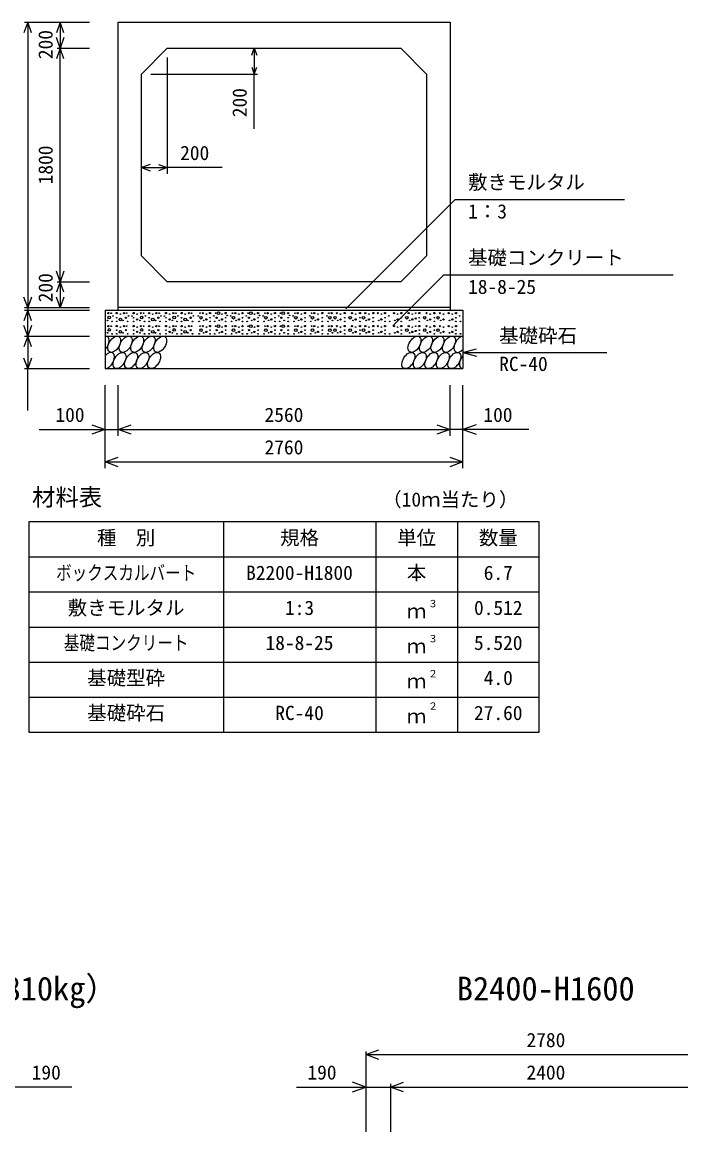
# Model space of a CAD drawing. Units: millimetres, scale not verified. Extents: x -100800 to 100800, y -35640 to 35640.
# Drawn here: x 59980 to 65059, y 17928 to 26480 of the extents above; entities that cross this region are included whole.
import ezdxf
from ezdxf.enums import TextEntityAlignment as Align

# ---------------------------------------------------------------- set-up
doc = ezdxf.new("R2010")
doc.units = ezdxf.units.MM
doc.header["$LTSCALE"] = 120
for name, color, linetype, lineweight in [('0-0_DIM', 7, 'Continuous', 25), ('0-2_HATCH', 6, 'Continuous', 25), ('0-3_HYO', 3, 'Continuous', 25), ('0-4_HYO2', 4, 'Continuous', 25), ('0-5_OUTLINE', 3, 'Continuous', 25), ('0-7_TXT', 7, 'Continuous', 25)]:
    doc.layers.add(name, color=color, linetype=linetype, lineweight=lineweight)
doc.styles.add('ＭＳ ゴシック', font='')
doc.styles.get('ＭＳ ゴシック').set_extended_font_data('MS Gothic')

msp = doc.modelspace()

# ---------------------------------------------------------------- linework, layer by layer
at = {"layer": '0-0_DIM'}
for p, q in [((59999, 26480.3), (60499.1, 26480.3)), ((60023, 26480.3), (60023, 24280.3)), ((60273, 26480.3), (60273, 26280.3)), ((60249, 26280.3), (60499.1, 26280.3)), ((60273, 24480.3), (60273, 26280.3)), ((61769.5, 26280.3), (61769.5, 26080.3)), ((61099.1, 26208.3), (61099.1, 25311.7)), ((60971.1, 26080.3), (61793.5, 26080.3)), ((61769.5, 25659.5), (61769.5, 26080.3)), ((60899.1, 25359.7), (61099.1, 25359.7)), ((61523.2, 25359.7), (61099.1, 25359.7)), ((63319, 25114.2), (62474.9, 24270.2)), ((63319, 25114.2), (64624.7, 25114.2)), ((60249, 24480.3), (60499.1, 24480.3)), ((60273, 24480.3), (60273, 24280.3)), ((63231.3, 24533.1), (62838.5, 24140.3)), ((63231.3, 24533.1), (65000.3, 24533.1)), ((59999, 24280.3), (60499.1, 24280.3)), ((59999, 24260.3), (60499.1, 24260.3)), ((60023, 24280.3), (60023, 24260.3)), ((60023, 24060.3), (60023, 24260.3)), ((59999, 24060.3), (60499.1, 24060.3)), ((60023, 24060.3), (60023, 23810.3)), ((63379.1, 23935.3), (63483.4, 23963.3)), ((63379.1, 23935.3), (64488, 23935.3)), ((63379.1, 23935.3), (63483.4, 23907.3)), ((59999, 23810.3), (60499.1, 23810.3)), ((60023, 23488.2), (60023, 23810.3)), ((60619.1, 23043.1), (60619.1, 23682.7)), ((60719.1, 23293.1), (60719.1, 23682.7)), ((63279.1, 23293.1), (63279.1, 23682.7)), ((63379.1, 23043.1), (63379.1, 23682.7)), ((60111.1, 23341.1), (60619.1, 23341.1)), ((60619.1, 23341.1), (60719.1, 23341.1)), ((60719.1, 23341.1), (63279.1, 23341.1)), ((60619.1, 23091.1), (63379.1, 23091.1)), ((62629.1, 18546.6), (62629.1, 17928)), ((62629.1, 18522.6), (65409.1, 18522.6)), ((60361.8, 18272.6), (59829.1, 18272.6)), ((62096.4, 18272.6), (62629.1, 18272.6)), ((62819.1, 18296.6), (62819.1, 17928))]:
    msp.add_line(p, q, dxfattribs=at)
for points in [[(60052.6, 26399.1), (60023, 26480.3), (59993.5, 26399.1)], [(60302.6, 26399.1), (60273, 26480.3), (60243.5, 26399.1)], [(60302.6, 26361.5), (60273, 26280.3), (60243.5, 26361.5)], [(60302.6, 26199.1), (60273, 26280.3), (60243.5, 26199.1)], [(61749.8, 26226.2), (61769.5, 26280.3), (61789.2, 26226.2)], [(61749.8, 26134.4), (61769.5, 26080.3), (61789.2, 26134.4)], [(60966.8, 25384.3), (60899.1, 25359.7), (60966.8, 25335)], [(61031.4, 25384.3), (61099.1, 25359.7), (61031.4, 25335)], [(60302.6, 24561.5), (60273, 24480.3), (60243.5, 24561.5)], [(60302.6, 24399.1), (60273, 24480.3), (60243.5, 24399.1)], [(60052.6, 24361.5), (60023, 24280.3), (59993.5, 24361.5)], [(60302.6, 24361.5), (60273, 24280.3), (60243.5, 24361.5)], [(60052.6, 24179.1), (60023, 24260.3), (59993.5, 24179.1)], [(60052.6, 24141.5), (60023, 24060.3), (59993.5, 24141.5)], [(60052.6, 23979.1), (60023, 24060.3), (59993.5, 23979.1)], [(60052.6, 23891.5), (60023, 23810.3), (59993.5, 23891.5)], [(60517.6, 23378), (60619.1, 23341.1), (60517.6, 23304.1)], [(60820.6, 23304.1), (60719.1, 23341.1), (60820.6, 23378)], [(63177.6, 23378), (63279.1, 23341.1), (63177.6, 23304.1)], [(63480.6, 23378), (63379.1, 23341.1), (63480.6, 23304.1)], [(63887.1, 23341.1), (63379.1, 23341.1), (63279.1, 23341.1)], [(60720.6, 23054.1), (60619.1, 23091.1), (60720.6, 23128)], [(63277.6, 23128), (63379.1, 23091.1), (63277.6, 23054.1)], [(62730.6, 18485.7), (62629.1, 18522.6), (62730.6, 18559.6)], [(62527.6, 18235.7), (62629.1, 18272.6), (62527.6, 18309.6)], [(62920.6, 18235.7), (62819.1, 18272.6), (62920.6, 18309.6)], [(62629.1, 18272.6), (62819.1, 18272.6), (65219.1, 18272.6), (65409.1, 18272.6)]]:
    msp.add_lwpolyline(points, dxfattribs=at)
at = {"layer": '0-2_HATCH'}
for centre, radius in [((60645.1, 24237.5), 5), ((60651.7, 24204.5), 10), ((60666.2, 24237.5), 2.5), ((60680.2, 24216.5), 2.5), ((60709.1, 24238.4), 5), ((60709.1, 24202.5), 2.5), ((60737.1, 24230.5), 2.5), ((60765.1, 24237.5), 5), ((60779.2, 24202.5), 5), ((60786.2, 24237.5), 2.5), ((60800.2, 24216.5), 2.5), ((60826.7, 24215.6), 2.5), ((60839.1, 24238.4), 5), ((60839.1, 24202.5), 2.5), ((60867.1, 24230.5), 2.5), ((60895.1, 24237.5), 5), ((60901.7, 24204.5), 10), ((60916.2, 24237.5), 2.5), ((60930.2, 24216.5), 2.5), ((60959.1, 24238.4), 5), ((60959.1, 24202.5), 2.5), ((60987.1, 24230.5), 2.5), ((61015.1, 24237.5), 5), ((61029.2, 24202.5), 5), ((61036.2, 24237.5), 2.5), ((61050.2, 24216.5), 2.5), ((61076.7, 24215.6), 2.5), ((61089.1, 24238.4), 5), ((61089.1, 24202.5), 2.5), ((61117.1, 24230.5), 2.5), ((61145.1, 24237.5), 5), ((61151.7, 24204.5), 10), ((61166.2, 24237.5), 2.5), ((61180.2, 24216.5), 2.5), ((61209.1, 24238.4), 5), ((61209.1, 24202.5), 2.5), ((61237.1, 24230.5), 2.5), ((61265.1, 24237.5), 5), ((61279.2, 24202.5), 5), ((61286.2, 24237.5), 2.5), ((61300.2, 24216.5), 2.5), ((61338, 24216.5), 2.5), ((61359, 24202.5), 10), ((61352, 24237.5), 2.5), ((61373.1, 24237.5), 5), ((61401.1, 24230.5), 2.5), ((61429.1, 24238.4), 5), ((61429.1, 24202.5), 2.5), ((61458, 24216.5), 2.5), ((61472, 24237.5), 2.5), ((61479, 24202.5), 5), ((61493.1, 24237.5), 10), ((61521.1, 24230.5), 2.5), ((61549.1, 24238.4), 5), ((61549.1, 24202.5), 2.5), ((61560.5, 24220.8), 2.5), ((61588, 24216.5), 2.5), ((61609, 24202.5), 10), ((61602, 24237.5), 2.5), ((61623.1, 24237.5), 5), ((61651.1, 24230.5), 2.5), ((61679.1, 24238.4), 5), ((61679.1, 24202.5), 2.5), ((61708, 24216.5), 2.5), ((61722, 24237.5), 2.5), ((61729, 24202.5), 5), ((61743.1, 24237.5), 10), ((61771.1, 24230.5), 2.5), ((61799.1, 24238.4), 5), ((61799.1, 24202.5), 2.5), ((61810.5, 24220.8), 2.5), ((61838, 24216.5), 2.5), ((61859, 24202.5), 10), ((61852, 24237.5), 2.5), ((61873.1, 24237.5), 5), ((61901.1, 24230.5), 2.5), ((61929.1, 24238.4), 5), ((61929.1, 24202.5), 2.5), ((61958, 24216.5), 2.5), ((61972, 24237.5), 2.5), ((61979, 24202.5), 5), ((61993.1, 24237.5), 10), ((62031, 24238.4), 5), ((62031, 24202.5), 2.5), ((62042.3, 24220.8), 2.5), ((62069.8, 24216.5), 2.5), ((62090.9, 24202.5), 10), ((62083.9, 24237.5), 2.5), ((62104.9, 24237.5), 5), ((62132.9, 24230.5), 2.5), ((62161, 24238.4), 5), ((62161, 24202.5), 2.5), ((62197.9, 24216.5), 2.5), ((62218.9, 24202.5), 10), ((62211.9, 24237.5), 2.5), ((62232.9, 24237.5), 5), ((62261, 24230.5), 2.5), ((62293.9, 24238.4), 5), ((62293.9, 24202.5), 2.5), ((62330.8, 24216.5), 2.5), ((62351.9, 24202.5), 10), ((62344.8, 24237.5), 2.5), ((62365.9, 24237.5), 5), ((62392.5, 24202.5), 10), ((62406.5, 24237.5), 5), ((62434.6, 24230.5), 2.5), ((62467.5, 24238.4), 5), ((62467.5, 24202.5), 2.5), ((62509.4, 24202.5), 10), ((62523.4, 24237.5), 5), ((62551.4, 24230.5), 2.5), ((62584.3, 24238.4), 5), ((62584.3, 24202.5), 2.5), ((62612.1, 24202.5), 10), ((62626.1, 24237.5), 5), ((62654.1, 24230.5), 2.5), ((62687, 24238.4), 5), ((62687, 24202.5), 2.5), ((62722.3, 24237.5), 5), ((62750.3, 24230.5), 2.5), ((62778.4, 24238.4), 5), ((62778.4, 24202.5), 2.5), ((62807.2, 24216.5), 2.5), ((62847.1, 24237.5), 5), ((62875.1, 24230.5), 2.5), ((62903.2, 24238.4), 5), ((62903.2, 24202.5), 2.5), ((62946.5, 24202.5), 10), ((62960.5, 24237.5), 5), ((62988.6, 24230.5), 2.5), ((63014.7, 24237.5), 2.5), ((63042, 24238.4), 5), ((63042, 24202.5), 2.5), ((63083.9, 24202.5), 10), ((63097.9, 24237.5), 5), ((63126, 24230.5), 2.5), ((63158.9, 24238.4), 5), ((63158.9, 24202.5), 2.5), ((63186.6, 24202.5), 10), ((63200.6, 24237.5), 5), ((63228.7, 24230.5), 2.5), ((63268.4, 24237.5), 5), ((63296.4, 24230.5), 2.5), ((63324.5, 24238.4), 5), ((63324.5, 24202.5), 2.5), ((63353.4, 24216.5), 2.5), ((60638.1, 24182.3), 2.5), ((60645.1, 24137.5), 5), ((60651.7, 24108.4), 10), ((60666.2, 24137.5), 2.5), ((60673.2, 24174.4), 2.5), ((60709.1, 24138.4), 5), ((60709.1, 24174.4), 2.5), ((60737.1, 24189.3), 10), ((60737.1, 24130.5), 2.5), ((60758.1, 24182.3), 2.5), ((60765.1, 24137.5), 5), ((60786.2, 24137.5), 2.5), ((60793.2, 24174.4), 2.5), ((60839.1, 24138.4), 5), ((60839.1, 24174.4), 2.5), ((60867.1, 24189.3), 5), ((60867.1, 24130.5), 2.5), ((60888.1, 24182.3), 2.5), ((60895.1, 24137.5), 5), ((60901.7, 24108.4), 10), ((60916.2, 24137.5), 2.5), ((60923.2, 24174.4), 2.5), ((60959.1, 24138.4), 5), ((60959.1, 24174.4), 2.5), ((60987.1, 24189.3), 10), ((60987.1, 24130.5), 2.5), ((61008.1, 24182.3), 2.5), ((61015.1, 24137.5), 5), ((61036.2, 24137.5), 2.5), ((61043.2, 24174.4), 2.5), ((61089.1, 24138.4), 5), ((61089.1, 24174.4), 2.5), ((61117.1, 24189.3), 5), ((61117.1, 24130.5), 2.5), ((61138.1, 24182.3), 2.5), ((61145.1, 24137.5), 5), ((61151.7, 24108.4), 10), ((61166.2, 24137.5), 2.5), ((61173.2, 24174.4), 2.5), ((61209.1, 24138.4), 5), ((61209.1, 24174.4), 2.5), ((61237.1, 24189.3), 10), ((61237.1, 24130.5), 2.5), ((61258.1, 24182.3), 2.5), ((61265.1, 24137.5), 5), ((61286.2, 24137.5), 2.5), ((61293.2, 24174.4), 2.5), ((61345, 24174.4), 2.5), ((61352, 24137.5), 2.5), ((61373.1, 24137.5), 5), ((61380.1, 24182.3), 2.5), ((61401.1, 24189.3), 5), ((61401.1, 24130.5), 2.5), ((61429.1, 24138.4), 5), ((61429.1, 24174.4), 2.5), ((61465, 24174.4), 2.5), ((61472, 24137.5), 2.5), ((61493.1, 24137.5), 10), ((61500.1, 24182.3), 2.5), ((61521.1, 24189.3), 5), ((61521.1, 24130.5), 2.5), ((61549.1, 24138.4), 5), ((61549.1, 24174.4), 2.5), ((61595, 24174.4), 2.5), ((61602, 24137.5), 2.5), ((61623.1, 24137.5), 5), ((61630.1, 24182.3), 2.5), ((61651.1, 24189.3), 5), ((61651.1, 24130.5), 2.5), ((61679.1, 24138.4), 5), ((61679.1, 24174.4), 2.5), ((61715, 24174.4), 2.5), ((61722, 24137.5), 2.5), ((61743.1, 24137.5), 10), ((61750.1, 24182.3), 2.5), ((61771.1, 24189.3), 5), ((61771.1, 24130.5), 2.5), ((61799.1, 24138.4), 5), ((61799.1, 24174.4), 2.5), ((61845, 24174.4), 2.5), ((61852, 24137.5), 2.5), ((61873.1, 24137.5), 5), ((61880.1, 24182.3), 2.5), ((61901.1, 24189.3), 5), ((61901.1, 24130.5), 2.5), ((61929.1, 24138.4), 5), ((61929.1, 24174.4), 2.5), ((61965, 24174.4), 2.5), ((61972, 24137.5), 2.5), ((61993.1, 24137.5), 10), ((62000.1, 24182.3), 2.5), ((62031, 24138.4), 5), ((62031, 24174.4), 2.5), ((62076.8, 24174.4), 2.5), ((62083.9, 24137.5), 2.5), ((62104.9, 24137.5), 5), ((62111.9, 24182.3), 2.5), ((62132.9, 24189.3), 5), ((62132.9, 24130.5), 2.5), ((62161, 24138.4), 5), ((62161, 24174.4), 2.5), ((62204.9, 24174.4), 2.5), ((62211.9, 24137.5), 2.5), ((62232.9, 24137.5), 5), ((62240, 24182.3), 2.5), ((62261, 24189.3), 5), ((62261, 24130.5), 2.5), ((62293.9, 24138.4), 5), ((62293.9, 24174.4), 2.5), ((62337.8, 24174.4), 2.5), ((62344.8, 24137.5), 2.5), ((62365.9, 24137.5), 5), ((62372.9, 24182.3), 2.5), ((62406.5, 24137.5), 5), ((62413.6, 24182.3), 2.5), ((62434.6, 24189.3), 5), ((62434.6, 24130.5), 2.5), ((62467.5, 24138.4), 5), ((62467.5, 24174.4), 2.5), ((62523.4, 24137.5), 5), ((62530.4, 24182.3), 2.5), ((62551.4, 24189.3), 5), ((62551.4, 24130.5), 2.5), ((62584.3, 24138.4), 5), ((62584.3, 24174.4), 2.5), ((62626.1, 24137.5), 5), ((62633.1, 24182.3), 2.5), ((62654.1, 24189.3), 5), ((62654.1, 24130.5), 2.5), ((62687, 24138.4), 5), ((62687, 24174.4), 2.5), ((62722.3, 24137.5), 5), ((62729.3, 24182.3), 2.5), ((62750.3, 24189.3), 5), ((62750.3, 24130.5), 2.5), ((62778.4, 24138.4), 5), ((62778.4, 24174.4), 2.5), ((62814.2, 24174.4), 2.5), ((62847.1, 24137.5), 5), ((62854.1, 24182.3), 2.5), ((62875.1, 24189.3), 5), ((62875.1, 24130.5), 2.5), ((62903.2, 24138.4), 5), ((62903.2, 24174.4), 2.5), ((62960.5, 24137.5), 5), ((62967.5, 24182.3), 2.5), ((62988.6, 24189.3), 5), ((62988.6, 24130.5), 2.5), ((63014.7, 24196.3), 5), ((63014.7, 24137.5), 2.5), ((63042, 24138.4), 5), ((63042, 24174.4), 2.5), ((63097.9, 24137.5), 5), ((63105, 24182.3), 2.5), ((63126, 24189.3), 5), ((63126, 24130.5), 2.5), ((63158.9, 24138.4), 5), ((63158.9, 24174.4), 2.5), ((63200.6, 24137.5), 5), ((63207.6, 24182.3), 2.5), ((63228.7, 24189.3), 5), ((63228.7, 24130.5), 2.5), ((63268.4, 24137.5), 5), ((63275.4, 24182.3), 2.5), ((63296.4, 24189.3), 5), ((63296.4, 24130.5), 2.5), ((63324.5, 24138.4), 5), ((63324.5, 24174.4), 2.5), ((63360.4, 24174.4), 2.5), ((60638.1, 24086.2), 2.5), ((60673.2, 24078.4), 2.5), ((60709.1, 24106.4), 2.5), ((60709.1, 24078.4), 2.5), ((60737.1, 24093.2), 10), ((60758.1, 24086.2), 2.5), ((60779.2, 24106.4), 5), ((60793.2, 24078.4), 2.5), ((60839.1, 24106.4), 2.5), ((60839.1, 24078.4), 2.5), ((60867.1, 24093.2), 5), ((60888.1, 24086.2), 2.5), ((60923.2, 24078.4), 2.5), ((60959.1, 24106.4), 2.5), ((60959.1, 24078.4), 2.5), ((60987.1, 24093.2), 10), ((61008.1, 24086.2), 2.5), ((61029.2, 24106.4), 5), ((61043.2, 24078.4), 2.5), ((61089.1, 24106.4), 2.5), ((61089.1, 24078.4), 2.5), ((61117.1, 24093.2), 5), ((61138.1, 24086.2), 2.5), ((61173.2, 24078.4), 2.5), ((61209.1, 24106.4), 2.5), ((61209.1, 24078.4), 2.5), ((61237.1, 24093.2), 10), ((61258.1, 24086.2), 2.5), ((61279.2, 24106.4), 5), ((61293.2, 24078.4), 2.5), ((61345, 24078.4), 2.5), ((61359, 24106.4), 10), ((61380.1, 24086.2), 2.5), ((61401.1, 24093.2), 5), ((61429.1, 24106.4), 2.5), ((61429.1, 24078.4), 2.5), ((61465, 24078.4), 2.5), ((61479, 24106.4), 5), ((61500.1, 24086.2), 2.5), ((61521.1, 24093.2), 5), ((61549.1, 24106.4), 2.5), ((61549.1, 24078.4), 2.5), ((61595, 24078.4), 2.5), ((61609, 24106.4), 10), ((61630.1, 24086.2), 2.5), ((61651.1, 24093.2), 5), ((61679.1, 24106.4), 2.5), ((61679.1, 24078.4), 2.5), ((61715, 24078.4), 2.5), ((61729, 24106.4), 5), ((61750.1, 24086.2), 2.5), ((61771.1, 24093.2), 5), ((61799.1, 24106.4), 2.5), ((61799.1, 24078.4), 2.5), ((61845, 24078.4), 2.5), ((61859, 24106.4), 10), ((61880.1, 24086.2), 2.5), ((61901.1, 24093.2), 5), ((61929.1, 24106.4), 2.5), ((61929.1, 24078.4), 2.5), ((61965, 24078.4), 2.5), ((61979, 24106.4), 5), ((62000.1, 24086.2), 2.5), ((62031, 24106.4), 2.5), ((62031, 24078.4), 2.5), ((62076.8, 24078.4), 2.5), ((62090.9, 24106.4), 10), ((62111.9, 24086.2), 2.5), ((62132.9, 24093.2), 5), ((62161, 24106.4), 2.5), ((62161, 24078.4), 2.5), ((62204.9, 24078.4), 2.5), ((62218.9, 24106.4), 10), ((62240, 24086.2), 2.5), ((62261, 24093.2), 5), ((62293.9, 24106.4), 2.5), ((62293.9, 24078.4), 2.5), ((62337.8, 24078.4), 2.5), ((62351.9, 24106.4), 10), ((62372.9, 24086.2), 2.5), ((62392.5, 24106.4), 10), ((62413.6, 24086.2), 2.5), ((62434.6, 24093.2), 5), ((62467.5, 24106.4), 2.5), ((62467.5, 24078.4), 2.5), ((62509.4, 24106.4), 10), ((62530.4, 24086.2), 2.5), ((62551.4, 24093.2), 5), ((62584.3, 24106.4), 2.5), ((62584.3, 24078.4), 2.5), ((62612.1, 24106.4), 10), ((62633.1, 24086.2), 2.5), ((62654.1, 24093.2), 5), ((62687, 24106.4), 2.5), ((62687, 24078.4), 2.5), ((62729.3, 24086.2), 2.5), ((62750.3, 24093.2), 5), ((62778.4, 24106.4), 2.5), ((62778.4, 24078.4), 2.5), ((62814.2, 24078.4), 2.5), ((62854.1, 24086.2), 2.5), ((62875.1, 24093.2), 5), ((62903.2, 24106.4), 2.5), ((62903.2, 24078.4), 2.5), ((62946.5, 24106.4), 10), ((62967.5, 24086.2), 2.5), ((62988.6, 24093.2), 5), ((63014.7, 24100.2), 5), ((63042, 24106.4), 2.5), ((63042, 24078.4), 2.5), ((63083.9, 24106.4), 10), ((63105, 24086.2), 2.5), ((63126, 24093.2), 5), ((63158.9, 24106.4), 2.5), ((63158.9, 24078.4), 2.5), ((63186.6, 24106.4), 10), ((63207.6, 24086.2), 2.5), ((63228.7, 24093.2), 5), ((63275.4, 24086.2), 2.5), ((63296.4, 24093.2), 5), ((63324.5, 24106.4), 2.5), ((63324.5, 24078.4), 2.5), ((63360.4, 24078.4), 2.5)]:
    msp.add_circle(centre, radius, dxfattribs=at)
for centre, start_param, end_param in [((60600.8, 23997.8), 4.335544, 6.724593), ((63359.8, 23997.8), 0.419949, 4.357003), ((60642.3, 23872.8), 3.496422, 7.58605), ((63401.4, 23872.8), 1.28053, 3.496422)]:
    msp.add_ellipse(centre, major_axis=(36.4, 58.9), ratio=0.5792, start_param=start_param, end_param=end_param, dxfattribs=at)
for centre in [(60689.5, 23997.8), (60778.2, 23997.8), (60866.9, 23997.8), (60955.6, 23997.8), (61044.3, 23997.8), (63005, 23997.8), (63093.7, 23997.8), (63182.4, 23997.8), (63271.1, 23997.8), (60731, 23872.8), (60819.7, 23872.8), (60908.4, 23872.8), (60997.1, 23872.8), (62957.9, 23872.8), (63046.6, 23872.8), (63135.3, 23872.8), (63224, 23872.8), (63312.7, 23872.8)]:
    msp.add_ellipse(centre, major_axis=(36.4, 58.9), ratio=0.5792, dxfattribs=at)
at = {"layer": '0-3_HYO'}
for p, q in [((61531.6, 22628.6), (61531.6, 21008.6)), ((62706.6, 22628.6), (62706.6, 21008.6)), ((63336.6, 22628.6), (63336.6, 21008.6)), ((60031.6, 22358.6), (63966.6, 22358.6))]:
    msp.add_line(p, q, dxfattribs=at)
msp.add_lwpolyline([(60031.6, 21008.6), (63966.6, 21008.6), (63966.6, 22628.6), (60031.6, 22628.6)], close=True, dxfattribs=at)
at = {"layer": '0-4_HYO2'}
for p, q in [((60031.6, 22088.6), (63966.6, 22088.6)), ((60031.6, 21818.6), (63966.6, 21818.6)), ((60031.6, 21548.6), (63966.6, 21548.6)), ((60031.6, 21278.6), (63966.6, 21278.6))]:
    msp.add_line(p, q, dxfattribs=at)
at = {"layer": '0-5_OUTLINE'}
for p, q in [((60719.1, 24260.3), (60719.1, 26480.3)), ((60899.1, 26080.3), (61099.1, 26280.3)), ((61099.1, 26280.3), (62899.1, 26280.3)), ((62899.1, 26280.3), (63099.1, 26080.3)), ((60899.1, 24680.3), (60899.1, 26080.3)), ((63099.1, 26080.3), (63099.1, 24680.3)), ((61099.1, 24480.3), (60899.1, 24680.3)), ((63099.1, 24680.3), (62899.1, 24480.3)), ((62899.1, 24480.3), (61099.1, 24480.3)), ((60619.1, 24260.3), (60619.1, 23810.3)), ((60619.1, 24260.3), (63379.1, 24260.3)), ((63279.1, 24280.3), (60719.1, 24280.3)), ((63379.1, 24260.3), (63379.1, 23810.3)), ((60619.1, 24060.3), (63379.1, 24060.3)), ((60619.1, 23810.3), (63379.1, 23810.3))]:
    msp.add_line(p, q, dxfattribs=at)
msp.add_lwpolyline([(60719.1, 26480.3), (63279.1, 26480.3), (63279.1, 24260.3)], dxfattribs=at)

# ---------------------------------------------------------------- texts
at = {"layer": '0-0_DIM', "style": 'ＭＳ ゴシック'}
for s, p in [('200', (60248, 26195.6)), ('200', (61744.5, 25748)), ('1800', (60248, 25230.3)), ('200', (60248, 24321.1))]:
    msp.add_text(s, height=110, rotation=90, dxfattribs=at).set_placement(p, align=Align.BOTTOM_LEFT)
for s, p in [('200', (61198.3, 25384.7)), ('敷きモルタル', (63418.6, 25159.2)), ('1：3', (63418.6, 24934)), ('基礎コンクリート', (63418.6, 24578)), ('18-8-25', (63418.6, 24352.9)), ('基礎砕石', (63658.3, 23976.5)), ('RC-40', (63658.3, 23758.9)), ('100', (60236.7, 23366.1)), ('2560', (61849.1, 23366.1)), ('100', (63536.5, 23366.1)), ('2760', (61849.1, 23116.1)), ('2780', (63869.1, 18547.6)), ('190', (60053.4, 18297.6)), ('190', (62179.8, 18297.6)), ('2400', (63869.1, 18297.6))]:
    msp.add_text(s, height=110, dxfattribs=at).set_placement(p, align=Align.BOTTOM_LEFT)
at = {"layer": '0-7_TXT', "style": 'ＭＳ ゴシック'}
for s, height, p in [('材料表', 132, (60056.6, 22713.6)), ('（10ｍ当たり）', 110, (62756.6, 22713.6)), ('種\u3000別', 110, (60556.6, 22418.6)), ('規格', 110, (61969.1, 22418.6)), ('単位', 110, (62871.6, 22418.6)), ('数量', 110, (63501.6, 22418.6)), ('B2200-H1800', 110, (61706.6, 22148.6)), ('本', 110, (62946.6, 22148.6)), ('6.7', 110, (63539.1, 22148.6)), ('敷きモルタル', 110, (60331.6, 21878.6)), ('1:3', 110, (62006.6, 21878.6)), ('３', 55, (63110.5, 21954.5)), ('0.512', 110, (63464.1, 21878.6)), ('ｍ', 110, (62946.6, 21853.6)), ('18-8-25', 110, (61856.6, 21608.6)), ('３', 55, (63110.5, 21684.5)), ('5.520', 110, (63464.1, 21608.6)), ('ｍ', 110, (62946.6, 21583.6)), ('基礎型砕', 110, (60481.6, 21338.6)), ('２', 55, (63110.5, 21414.5)), ('4.0', 110, (63539.1, 21338.6)), ('ｍ', 110, (62946.6, 21313.6)), ('基礎砕石', 110, (60481.6, 21068.6)), ('RC-40', 110, (61931.6, 21068.6)), ('２', 55, (63110.5, 21164.5)), ('27.60', 110, (63464.1, 21068.6)), ('ｍ', 110, (62946.6, 21043.6)), ('（6810kg）', 183.3, (59469.3, 18885.3)), ('B2400-H1600', 183.3, (63331.6, 18885.3))]:
    msp.add_text(s, height=height, dxfattribs=at).set_placement(p, align=Align.BOTTOM_LEFT)
at = {"layer": '0-7_TXT', "style": 'ＭＳ ゴシック', "width": 0.8}
for s, p in [('ボックスカルバート', (60241.6, 22148.6)), ('基礎コンクリート', (60301.6, 21608.6))]:
    msp.add_text(s, height=110, dxfattribs=at).set_placement(p, align=Align.BOTTOM_LEFT)

doc.saveas('drawing.dxf')
